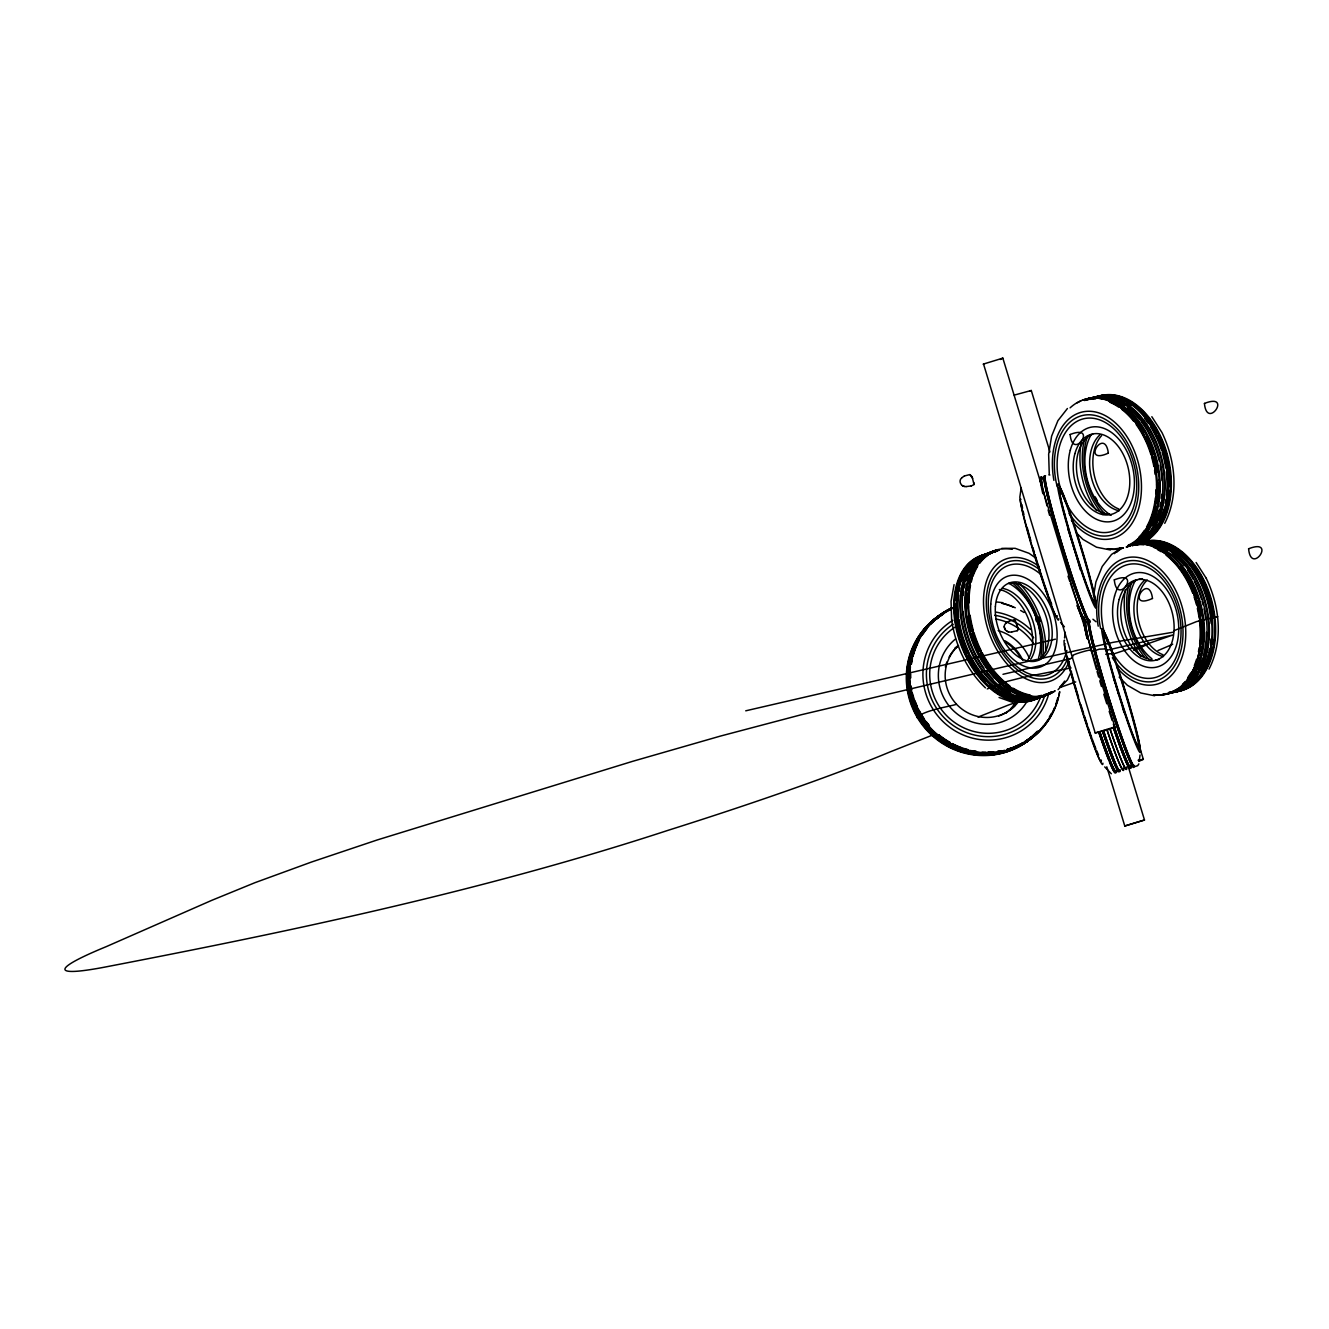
<?xml version="1.0" encoding="UTF-8"?>
<svg xmlns="http://www.w3.org/2000/svg" width="1329" height="1329" viewBox="0 0 1329 1329"><rect width="100%" height="100%" fill="white"/><g stroke="black" fill="none" stroke-linecap="round" stroke-linejoin="round"><path stroke-width="1.5" d="M1084.182 621.125C1085.627 620.228 1082.171 619.131 1083.55 617.321M973.991 484.52L972.28 477.344M1021.17 487.942L1019.841 497.046A65.005 3.555 72.9 0 0 1039.511 570.457A65.005 3.555 72.9 0 0 1058.731 618.749M1064.512 637.97L1065.31 632.322M1139.269 760.637L1140.049 754.988M1093.601 596.057L1095.91 581.969L1102.223 566.453L1111.559 554.426L1121.643 547.947M954.072 584.61L951.066 601.306L951.63 619.912M1106.127 648.884L1099.415 649.15L1091.641 651.592M961.847 477.759C957.694 480.865 961.382 487.427 966.183 486.564M1011.851 631.89C1006.634 633.551 1001.302 627.006 1006.003 623.102M1038.414 619.962L1037.5 619.945M1164.736 523.344C1179.222 494.953 1175.467 460.498 1161.945 432.49L1151.828 416.708M1209.025 669.135C1223.527 640.744 1219.756 606.29 1206.234 578.281M1058.067 689.635L1067.403 679.933L1071.49 671.228M1067.552 660.413L1072.603 657.373M1083.883 619.231L1083.6 617.138M1083.766 618.002L1082.736 618.35M1138.853 763.876L1137.724 765.654L1134.235 766.767A76.783 4.186 72.9 0 1 1106.276 689.219A76.783 4.186 72.9 0 1 1089.714 620.228M1036.437 619.065L1037.999 617.586L1039.527 618.251L1039.145 621.391L1037.019 620.959L1036.437 619.065L1037.999 617.586M1038.547 621.623L1040.109 620.145M983.161 364.146L1002.847 358.132L1114.915 726.963L1110.33 729.056L1095.212 732.977L983.593 364.212M1002.847 358.132L1000.239 359.494M1014.193 395.128L1031.271 390.477L1030.158 391.224M1095.212 732.977L1114.915 726.963M1138.521 743.443L1143.339 759.308L1138.754 761.401M1144.485 819.993L1124.783 826.007L1144.485 819.993L1128.288 766.7M1083.417 616.988L1083.883 618.417M974.107 484.504L971.266 485.932M1017.183 630.727L1018.296 629.514L1016.685 623.75M1082.803 617.719L1083.883 617.47L1083.019 618.4M1083.866 619.015L1083.334 619.314M1083.417 619.763L1083.783 618.733M1083.766 620.311L1085.195 619.978L1083.849 619.58M1085.145 620.327L1083.783 620.859L1085.129 620.045M1083.799 620.975L1083.534 619.995M1084.647 621.258L1084.713 620.311M1084.863 621.939L1084.996 621.806A76.783 4.186 72.9 0 0 1086.972 638.053M1067.42 408.501L1057.917 420.662L1051.604 436.178L1048.647 454.302L1049.245 473.788M961.731 477.776L964.472 475.948M1005.887 623.118L1007.332 622.038M921.279 714.454L920.382 714.703M1083.55 619.115L1082.803 618.55L1083.949 618.284M1132.657 647.672L1113.669 653.934M1174.122 630.627L1196.582 621.573L1211.234 618.118M1007.232 622.055L1009.841 620.776M1111.592 654.599L1113.004 653.503L1105.711 654.267M1216.699 617.221L1217.713 616.639L1210.603 618.367L1211.433 618.168M1090.378 650.662C1094.531 647.771 1067.536 655.994 1073.317 655.878M1083.816 617.47L1082.869 617.869L1083.783 617.337M1148.954 643.917L1133.787 650.28M964.372 475.981L969.854 474.569L972.18 476.845M1083.085 617.37L1083.899 617.752M1037.401 617.835L1039.527 618.251M1037.019 620.959L1039.145 621.391M931.795 735.402L889.417 752.181A356.172 26.713 -16.9 0 1 668.005 830.343C485.151 890.214 296.816 930.101 108.131 966.465A213.703 16.031 -16.9 0 1 106.204 946.663L211.76 900.348L255.018 882.655L311.435 862.056L377.154 839.978L632.67 761.318L720.301 736.116L800.972 714.819L1005.139 666.527L1113.37 642.289L1173.274 632.205M978.028 717.079L1008.861 704.868A325.638 24.42 -16.9 0 0 1015.007 702.825M956.315 704.37C948.507 706.696 929.22 709.42 919.087 715.666L919.984 715.417L916.944 717.577M990.554 687.575L994.291 686.345L993.477 686.644M993.328 686.545L1007.432 681.312L1023.413 677.325L1071.058 667.939M990.703 687.674L991.517 687.375L987.214 688.937M1084.265 620.709L1084.879 620.743M1082.703 618.517L1083.766 618.135M1133.188 648.851L1172.909 634.996L1105.595 650.562M1017.3 630.71L1011.734 631.906M1009.741 620.793L1014.326 619.978M919.718 715.201L920.615 714.952M917.924 716.547L918.821 716.298L917.724 716.696M917.06 717.195L917.957 716.929M1138.073 760.221L1143.339 759.308M745.735 710.816L1055.409 639.183M1002.98 674.301L1069.795 658.852M971.366 485.916L966.067 486.597M1048.797 474.835L1049.877 475.001M1092.936 619.231L1095.976 621.756M1001.75 548.395L1015.14 548.329L1029.078 553.313L1035.789 558.08M1111.343 773.777L1104.715 766.916M996.85 601.987L1002.747 602.685M1110.413 549.99L1096.508 547.199L1082.969 539.408L1076.224 532.68M1154.702 695.781L1140.797 692.99L1127.407 685.299L1119.168 677.125M964.472 486.414L962.362 485.65M1006.933 631.258L1008.528 631.773M999.043 697.476L1012.814 702.393M970.054 474.669L972.629 478.39M1014.21 619.995L1015.422 620.477M1060.575 622.52L1064.446 626.806M985.437 687.857C966.698 669.949 955.385 645.462 951.647 619.978M1015.306 620.51L1018.18 629.531M1196.117 562.499L1206.217 578.215M1038.564 619.148L1038.58 620.577L1037.268 620.062M1005.206 629.796L1004.242 626.623M1031.271 390.477L1049.96 451.943M1106.791 766.8L1124.783 826.007M1038.946 618.483L1039.511 620.377M1037.035 618.832L1037.6 620.726M973.841 482.51L974.024 484.188M1172.71 644.233A325.638 24.42 -16.9 0 1 1157.941 650.562M1075.726 681.927A325.638 24.42 -16.9 0 1 1060.791 687.209M1035.839 618.799A2.774 2.06 68.4 0 1 1038.996 617.669A2.774 2.06 68.4 0 1 1039.428 622.055A2.774 2.06 68.4 0 1 1035.972 620.194M1145.615 542.265A75.836 50.369 76.9 0 1 1149.352 541.684M1156.978 541.783A75.836 50.369 76.9 0 1 1171.746 546.535M1175.085 548.445A75.836 50.369 76.9 0 1 1178.358 550.655M1193.209 565.423A75.836 50.369 76.9 0 1 1213.377 616.889M1213.626 640.345A75.836 50.369 76.9 0 1 1213.095 644.432M1212.397 648.436A75.836 50.369 76.9 0 1 1211.533 652.306M1211.035 654.184A75.836 50.369 76.9 0 1 1204.772 669.567M1202.745 672.856A75.836 50.369 76.9 0 1 1196.897 680.083M1182.411 689.269A75.836 50.369 76.9 0 1 1178.773 690.266M1144.601 542.514A75.836 50.369 76.9 0 1 1148.306 541.734M1153.971 541.335A75.836 50.369 76.9 0 1 1214.191 616.706M1214.789 636.026A75.836 50.369 76.9 0 1 1196.432 681.112M1191.781 684.834A75.836 50.369 76.9 0 1 1186.731 687.691M1140.747 542.813A76.783 51 76.9 0 1 1212.895 605.426A76.783 51 76.9 0 1 1174.088 691.728M1140.78 656.36A64.506 42.844 76.9 0 1 1125.264 589.993M1144.585 657.274A61.549 40.883 76.9 0 1 1128.67 585.69M1139.933 542.996A76.783 51 76.9 0 1 1212.38 607.021A76.783 51 76.9 0 1 1171.347 691.944M1098.203 626.175A65.005 43.176 76.9 0 1 1142.026 558.363A65.005 43.176 76.9 0 1 1183.807 650.795A65.005 43.176 76.9 0 1 1116.892 667.523M1100.611 628.634A61.549 40.883 76.9 0 1 1142.658 562.101A61.549 40.883 76.9 0 1 1179.82 654.25A61.549 40.883 76.9 0 1 1112.356 657.755M1162.991 654.748A41.315 27.444 76.9 0 1 1138.455 620.493A41.315 27.444 76.9 0 1 1147.243 580.075M1129.584 545.405A76.783 51 76.9 0 1 1201.732 608.017A76.783 51 76.9 0 1 1162.925 694.319M1133.421 545.123A75.836 50.369 76.9 0 1 1142.79 543.926M1152.476 545.355A75.836 50.369 76.9 0 1 1169.603 554.259M1181.631 566.254A75.836 50.369 76.9 0 1 1194.422 671.959M1191.316 676.843A75.836 50.369 76.9 0 1 1185.269 683.721M1178.956 688.472A75.836 50.369 76.9 0 1 1168.424 692.675M1149.236 659.666A58.592 38.923 76.9 0 1 1131.81 581.903M1108.369 644.349A58.111 38.591 76.9 0 1 1136.876 564.028A58.111 38.591 76.9 0 1 1178.192 651.775A58.111 38.591 76.9 0 1 1110.728 649.349M1139.75 542.797A76.783 51 76.9 0 1 1210.686 608.865A76.783 51 76.9 0 1 1169.387 692.409M1145.498 542.382A75.836 50.369 76.9 0 1 1149.286 542.016M1151.18 541.983A75.836 50.369 76.9 0 1 1155.017 542.232M1158.905 542.913A75.836 50.369 76.9 0 1 1211.948 623.201M1211.849 638.751A75.836 50.369 76.9 0 1 1211.134 644.897M1210.42 648.901A75.836 50.369 76.9 0 1 1209.556 652.772M1209.074 654.632A75.836 50.369 76.9 0 1 1200.785 673.321M1198.559 676.411A75.836 50.369 76.9 0 1 1196.166 679.235M1193.641 681.76A75.836 50.369 76.9 0 1 1182.212 689.087M1139.186 543.91A75.836 50.369 76.9 0 1 1142.824 542.913M1158.091 543.096A75.836 50.369 76.9 0 1 1161.978 544.192M1163.905 544.873A75.836 50.369 76.9 0 1 1167.277 546.335M1170.633 548.096A75.836 50.369 76.9 0 1 1211.134 623.384M1211.018 638.933A75.836 50.369 76.9 0 1 1210.586 643.053M1209.606 649.084A75.836 50.369 76.9 0 1 1208.742 652.954M1208.244 654.832A75.836 50.369 76.9 0 1 1201.981 670.215M1197.728 676.594A75.836 50.369 76.9 0 1 1192.827 681.96M1137.142 543.644A76.783 51 76.9 0 1 1209.589 607.669A76.783 51 76.9 0 1 1168.556 692.592M1136.295 543.611A76.783 51 76.9 0 1 1206.649 606.871A76.783 51 76.9 0 1 1169.769 693.04M1140.199 543.528A75.836 50.369 76.9 0 1 1143.937 542.946M1147.724 542.78A75.836 50.369 76.9 0 1 1206.333 608.383A75.836 50.369 76.9 0 1 1178.757 689.884M1132.491 545.704A75.836 50.369 76.9 0 1 1136.062 544.508M1139.75 543.711A75.836 50.369 76.9 0 1 1143.538 543.345M1158.988 546.02A75.836 50.369 76.9 0 1 1167.36 550.239M1172.228 553.645A75.836 50.369 76.9 0 1 1184.272 565.656M1187.86 570.473A75.836 50.369 76.9 0 1 1193.292 579.361M1194.273 581.222A75.836 50.369 76.9 0 1 1201.566 599.313M1202.13 601.206A75.836 50.369 76.9 0 1 1203.144 605.027M1204.041 608.915A75.836 50.369 76.9 0 1 1205.652 618.683M1206.45 632.322A75.836 50.369 76.9 0 1 1203.326 655.978M1202.712 658.038A75.836 50.369 76.9 0 1 1198.01 669.617M1197.064 671.361A75.836 50.369 76.9 0 1 1191.631 679.185M1184.837 685.664A75.836 50.369 76.9 0 1 1176.447 690.415M1134.002 544.142A76.783 51 76.9 0 1 1204.938 610.21A76.783 51 76.9 0 1 1163.623 693.738M1145.814 544.375A75.836 50.369 76.9 0 1 1149.718 545.04M1160.582 549.126A75.836 50.369 76.9 0 1 1168.772 554.442M1180.816 566.453A75.836 50.369 76.9 0 1 1190.817 582.036M1191.681 583.73A75.836 50.369 76.9 0 1 1197.529 598.249M1198.11 600.127A75.836 50.369 76.9 0 1 1201.665 615.593M1202.197 619.48A75.836 50.369 76.9 0 1 1202.446 642.937M1201.931 647.024A75.836 50.369 76.9 0 1 1201.233 651.027M1197.894 662.889A75.836 50.369 76.9 0 1 1194.555 670.431M1193.608 672.158A75.836 50.369 76.9 0 1 1188.176 679.983M1178.142 688.671A75.836 50.369 76.9 0 1 1173.009 691.213M1151.911 658.769A50.452 33.507 76.9 0 1 1135.398 580.457M1163.473 656.576A41.315 27.444 76.9 0 1 1135.83 623.866A41.315 27.444 76.9 0 1 1144.02 580.839M1128.753 545.588A76.783 51 76.9 0 1 1200.901 608.217A76.783 51 76.9 0 1 1162.094 694.519M1128.57 545.388A76.783 51 76.9 0 1 1200.037 614.28A76.783 51 76.9 0 1 1154.32 694.751M1116.725 552.116A76.783 51 76.9 0 1 1119.932 549.708M1152.127 659.932A41.315 27.444 76.9 0 1 1148.406 659.184M1146.562 658.569A41.315 27.444 76.9 0 1 1121.144 618.982A41.315 27.444 76.9 0 1 1137.043 579.909M1138.737 579.328A41.315 27.444 76.9 0 1 1142.292 578.68M1159.303 659.317A41.315 27.444 76.9 0 1 1155.748 659.981M1127.756 545.588A76.783 51 76.9 0 1 1199.223 614.463A76.783 51 76.9 0 1 1153.506 694.934M1114.383 553.645A76.783 51 76.9 0 1 1117.473 551.053M1127.058 546.967A75.836 50.369 76.9 0 1 1130.63 545.77M1138.106 544.608A75.836 50.369 76.9 0 0 1134.335 544.973A75.836 50.369 76.9 0 1 1138.189 544.275A76.783 51 76.9 0 0 1162.742 449.235A76.783 51 76.9 0 0 1090.179 399.281M1140 544.574A75.836 50.369 76.9 0 1 1143.837 544.824M1153.555 547.282A75.836 50.369 76.9 0 1 1165.217 553.695M1166.812 554.907A75.836 50.369 76.9 0 1 1191.631 672.607M1190.651 674.285A75.836 50.369 76.9 0 1 1187.378 679.003M1185.003 681.827A75.836 50.369 76.9 0 1 1182.478 684.369M1135.398 544.923A75.836 50.369 76.9 0 1 1139.186 544.757M1157.775 549.774A75.836 50.369 76.9 0 1 1161.114 551.685M1165.982 555.09A75.836 50.369 76.9 0 1 1192.777 593.315M1194.123 597.02A75.836 50.369 76.9 0 1 1196.399 604.562M1197.363 608.416A75.836 50.369 76.9 0 1 1199.157 618.184M1199.406 620.128A75.836 50.369 76.9 0 1 1199.655 643.585M1199.14 647.672A75.836 50.369 76.9 0 1 1198.442 651.675M1196.465 659.5A75.836 50.369 76.9 0 1 1194.339 665.513M1190.817 672.806A75.836 50.369 76.9 0 1 1187.694 677.674M1133.587 764.806A75.836 4.137 72.9 0 1 1108.187 699.087A75.836 4.137 72.9 0 1 1088.916 621.474M1133.953 765.853A75.836 4.137 72.9 0 1 1106.343 689.269A75.836 4.137 72.9 0 1 1089.979 621.141M1133.87 765.703A76.783 4.186 72.9 0 1 1108.153 699.154A76.783 4.186 72.9 0 1 1088.634 620.56M1102.871 763.145A65.005 3.555 72.9 0 1 1081.108 706.795A65.005 3.555 72.9 0 1 1064.579 640.279M1101.326 760.072A61.549 3.356 72.9 0 1 1080.71 706.712A61.549 3.356 72.9 0 1 1065.061 643.718M1126.577 696.296A65.005 3.555 72.9 0 1 1137.242 747.778A65.005 3.555 72.9 0 1 1105.794 649.815A65.005 3.555 72.9 0 1 1114.516 658.735M1121.477 679.867A65.005 3.555 72.9 0 1 1125.962 694.286M1117.274 665.829A61.549 3.356 72.9 0 1 1139.402 749.141A61.549 3.356 72.9 0 1 1108.635 657.639A61.549 3.356 72.9 0 1 1116.692 664.118M1113.303 677.325A48.259 2.641 72.9 0 1 1115.181 683.139M1115.712 684.817A48.259 2.641 72.9 0 1 1118.918 695.133M1122.424 706.962A48.259 2.641 72.9 0 1 1124.002 712.56M1120.314 769.89A76.783 4.186 72.9 0 1 1103.535 730.933M1119.317 770.371A75.836 4.137 72.9 0 1 1103.452 730.518M1131.295 766.501A76.783 4.186 72.9 0 1 1113.353 724.089M1112.174 720.517A76.783 4.186 72.9 0 1 1109.167 711.314M1106.775 703.789A76.783 4.186 72.9 0 1 1103.784 694.17M1101.459 686.528A76.783 4.186 72.9 0 1 1099.764 680.813M1098.651 677.042A76.783 4.186 72.9 0 1 1097.056 671.527M1096.475 669.517A76.783 4.186 72.9 0 1 1086.042 621.357M1130.996 765.604A75.836 4.137 72.9 0 1 1114.433 727.146M1088.301 638.435A75.836 4.137 72.9 0 1 1086.325 622.254M1129.932 765.936A75.836 4.137 72.9 0 1 1113.353 727.478M1087.222 638.767A75.836 4.137 72.9 0 1 1085.378 630.179M1085.029 628.202A75.836 4.137 72.9 0 1 1085.245 622.587M1130.215 766.833A76.783 4.186 72.9 0 1 1113.436 727.877M1123.753 768.827A76.783 4.186 72.9 0 1 1106.974 729.87M1118.237 770.704A75.836 4.137 72.9 0 1 1102.372 730.85M1119.234 770.222A76.783 4.186 72.9 0 1 1102.455 731.266M1115.579 771.352A76.783 4.186 72.9 0 1 1098.801 732.395M1126.477 766.999A75.836 4.137 72.9 0 1 1109.914 728.541M1123.47 767.929A75.836 4.137 72.9 0 1 1106.891 729.471M1115.662 771.501A75.836 4.137 72.9 0 1 1110.712 761.683M1109.898 759.69A75.836 4.137 72.9 0 1 1099.797 731.648M1115.297 770.455A75.836 4.137 72.9 0 1 1109.632 762.015M1108.818 760.022A75.836 4.137 72.9 0 1 1098.718 731.98M1098.585 755.005A58.111 3.173 72.9 0 1 1096.624 750.569M1095.86 748.692A58.111 3.173 72.9 0 1 1092.288 739.206M1091.724 737.645A58.111 3.173 72.9 0 1 1088.119 727.212M1087.487 725.352A58.111 3.173 72.9 0 1 1084.265 715.534M1083.617 713.523A58.111 3.173 72.9 0 1 1080.793 704.503M1078.567 697.26A58.111 3.173 72.9 0 1 1074.912 684.817M1074.347 682.873A58.111 3.173 72.9 0 1 1071.274 671.776M1070.244 667.856A58.111 3.173 72.9 0 1 1068.466 660.812M1116.642 771.019A76.783 4.186 72.9 0 1 1099.88 732.063M1126.759 767.896A76.783 4.186 72.9 0 1 1109.997 728.94M1103.186 396.125A75.836 50.369 76.9 0 1 1106.957 395.76M1110.762 395.809A75.836 50.369 76.9 0 1 1120.48 397.753M1127.457 400.743A75.836 50.369 76.9 0 1 1157.692 433.636M1158.556 435.347A75.836 50.369 76.9 0 1 1164.403 449.866M1164.985 451.727A75.836 50.369 76.9 0 1 1169.836 486.647M1169.67 490.418A75.836 50.369 76.9 0 1 1161.43 522.031M1160.483 523.776A75.836 50.369 76.9 0 1 1157.36 528.643M1153.838 532.979A75.836 50.369 76.9 0 1 1151.329 535.521M1096.458 397.022A76.783 51 76.9 0 1 1165.55 448.587A76.783 51 76.9 0 1 1144.468 541.933M1096.475 510.569A64.506 42.844 76.9 0 1 1081.308 442.291M1102.92 514.589A61.549 40.883 76.9 0 1 1084.381 439.899M1095.644 397.205A76.783 51 76.9 0 1 1164.719 448.787A76.783 51 76.9 0 1 1143.654 542.132M1109.665 395.544A75.836 50.369 76.9 0 1 1113.503 395.793M1117.407 396.474A75.836 50.369 76.9 0 1 1121.294 397.554M1123.221 398.251A75.836 50.369 76.9 0 1 1170.666 486.464M1170.5 490.235A75.836 50.369 76.9 0 1 1161.297 523.576M1160.317 525.254A75.836 50.369 76.9 0 1 1152.143 535.321M1053.897 480.384A65.005 43.176 76.9 0 1 1098.219 412.704A65.005 43.176 76.9 0 1 1139.219 506.216A65.005 43.176 76.9 0 1 1071.39 520.27M1057.236 486.779A61.549 40.883 76.9 0 1 1096.06 415.661A61.549 40.883 76.9 0 1 1136.195 506.199A61.549 40.883 76.9 0 1 1069.097 513.542M1118.702 508.957A41.315 27.444 76.9 0 1 1094.448 476.015A41.315 27.444 76.9 0 1 1101.575 435.663M1122.44 548.163A76.783 51 76.9 0 1 1116.709 548.561M1085.295 399.614A76.783 51 76.9 0 1 1154.818 452.541A76.783 51 76.9 0 1 1131.56 545.388M1090.976 398.883A75.836 50.369 76.9 0 1 1096.608 398.168M1100.412 398.202A75.836 50.369 76.9 0 1 1110.13 400.145M1112.057 400.843A75.836 50.369 76.9 0 1 1123.703 407.255M1125.298 408.452A75.836 50.369 76.9 0 1 1158.722 473.506M1159.287 479.337A75.836 50.369 76.9 0 1 1134.667 542.681M1104.931 513.874A58.592 38.923 76.9 0 1 1087.521 436.111M1060.858 489.703A58.111 38.591 76.9 0 1 1099.963 419.981A58.111 38.591 76.9 0 1 1130.049 515.287A58.111 38.591 76.9 0 1 1061.422 491.497M1097.505 397.371A75.836 50.369 76.9 0 1 1106.874 396.192M1110.712 396.441A75.836 50.369 76.9 0 1 1114.616 397.122M1120.43 398.899A75.836 50.369 76.9 0 1 1132.092 405.312M1145.714 418.519A75.836 50.369 76.9 0 1 1151.878 533.444M1149.352 535.969A75.836 50.369 76.9 0 1 1139.651 542.548M1096.691 397.57A75.836 50.369 76.9 0 1 1100.395 396.773M1121.294 399.78A75.836 50.369 76.9 0 1 1124.65 401.391M1127.989 403.302A75.836 50.369 76.9 0 1 1131.261 405.511M1144.9 418.718A75.836 50.369 76.9 0 1 1148.489 423.536M1150.764 426.991A75.836 50.369 76.9 0 1 1161.612 450.514M1162.194 452.375A75.836 50.369 76.9 0 1 1165.749 467.858M1166.281 471.745A75.836 50.369 76.9 0 1 1166.53 495.202M1166.015 499.289A75.836 50.369 76.9 0 1 1165.317 503.292M1163.955 509.04A75.836 50.369 76.9 0 1 1159.536 520.885M1157.692 524.423A75.836 50.369 76.9 0 1 1155.665 527.713M1148.522 536.168A75.836 50.369 76.9 0 1 1145.465 538.727M1142.226 540.936A75.836 50.369 76.9 0 1 1137.092 543.478M1092.837 397.853A76.783 51 76.9 0 1 1162.792 452.142A76.783 51 76.9 0 1 1137.358 544.392M1090.212 398.467A76.783 51 76.9 0 1 1160.167 452.757A76.783 51 76.9 0 1 1134.733 545.006M1090.494 399.381A75.836 50.369 76.9 0 1 1094.066 398.185M1097.754 397.388A75.836 50.369 76.9 0 1 1160.732 457.093A75.836 50.369 76.9 0 1 1136.195 543.345M1097.339 397.687A75.836 50.369 76.9 0 1 1101.126 397.521M1106.907 398.069A75.836 50.369 76.9 0 1 1110.811 398.949M1116.36 400.909A75.836 50.369 76.9 0 1 1124.716 405.511M1127.939 407.853A75.836 50.369 76.9 0 1 1139.966 419.864M1141.179 421.409A75.836 50.369 76.9 0 1 1159.303 461.18M1160.134 465.084A75.836 50.369 76.9 0 1 1162.028 480.683M1161.795 494.288A75.836 50.369 76.9 0 1 1161.363 498.408M1160.749 502.445A75.836 50.369 76.9 0 1 1159.968 506.382M1159.021 510.186A75.836 50.369 76.9 0 1 1152.758 525.553M1148.505 531.949A75.836 50.369 76.9 0 1 1143.604 537.315M1132.158 544.624A75.836 50.369 76.9 0 1 1128.587 545.82M1123.171 547.781A76.783 51 76.9 0 1 1119.334 547.947M1087.919 398.999A76.783 51 76.9 0 1 1157.858 453.289A76.783 51 76.9 0 1 1132.441 545.538M1092.006 398.717A75.836 50.369 76.9 0 1 1095.794 398.351M1099.581 398.401A75.836 50.369 76.9 0 1 1109.316 400.345M1116.277 403.335A75.836 50.369 76.9 0 1 1122.889 407.455M1124.484 408.651A75.836 50.369 76.9 0 1 1144.535 432.54M1146.528 436.244A75.836 50.369 76.9 0 1 1153.821 454.319M1154.369 456.212A75.836 50.369 76.9 0 1 1157.659 471.745M1158.655 483.44A75.836 50.369 76.9 0 1 1157.31 503.259M1156.512 507.196A75.836 50.369 76.9 0 1 1155.565 510.984M1154.967 513.06A75.836 50.369 76.9 0 1 1150.266 524.639M1149.319 526.367A75.836 50.369 76.9 0 1 1143.887 534.192M1137.092 540.67A75.836 50.369 76.9 0 1 1133.836 542.88M1111.077 515.37A50.452 33.507 76.9 0 1 1091.109 434.666M1119.168 510.785A41.315 27.444 76.9 0 1 1091.541 478.075A41.315 27.444 76.9 0 1 1099.714 435.032M1121.626 548.345A76.783 51 76.9 0 1 1115.878 548.744M1084.464 399.796A76.783 51 76.9 0 1 1154.419 454.086A76.783 51 76.9 0 1 1128.986 546.335M1123.404 547.997A76.783 51 76.9 0 1 1108.054 548.661M1077.304 402.837A76.783 51 76.9 0 1 1080.743 401.009M1082.487 400.262A76.783 51 76.9 0 1 1152.442 454.551A76.783 51 76.9 0 1 1127.009 546.8M1122.573 548.196A76.783 51 76.9 0 1 1107.24 548.86M1070.094 407.853A76.783 51 76.9 0 1 1148.306 445.331A76.783 51 76.9 0 1 1126.195 546.983M1109.649 514.24A41.315 27.444 76.9 0 1 1077.736 478.506A41.315 27.444 76.9 0 1 1092.754 434.118M1084.53 400.527A75.836 50.369 76.9 0 1 1088.169 399.531M1091.923 398.949A75.836 50.369 76.9 0 1 1095.711 398.783M1109.266 401.491A75.836 50.369 76.9 0 1 1155.931 474.154M1156.679 483.906A75.836 50.369 76.9 0 1 1143.09 533.211M1140.697 536.036A75.836 50.369 76.9 0 1 1128.471 545.139M1085.511 400.162A75.836 50.369 76.9 0 1 1089.215 399.364M1110.114 402.371A75.836 50.369 76.9 0 1 1118.47 406.973M1121.693 409.299A75.836 50.369 76.9 0 1 1133.72 421.31M1136.145 424.483A75.836 50.369 76.9 0 1 1151.03 454.967M1151.579 456.86A75.836 50.369 76.9 0 1 1153.888 466.529M1154.569 470.449A75.836 50.369 76.9 0 1 1155.117 474.337M1155.881 489.886A75.836 50.369 76.9 0 1 1155.715 493.657M1155.366 497.794A75.836 50.369 76.9 0 1 1146.528 527.015M1144.485 530.304A75.836 50.369 76.9 0 1 1138.637 537.531M1097.222 500.501A58.111 38.591 76.9 0 1 1095.229 496.88M1088.733 621.789A75.836 4.137 72.9 0 1 1061.123 545.206A75.836 4.137 72.9 0 1 1044.777 477.078M1089.813 621.457A75.836 4.137 72.9 0 1 1065.127 554.359A75.836 4.137 72.9 0 1 1045.142 478.108M1090.096 622.371A76.783 4.186 72.9 0 1 1062.137 544.824A76.783 4.186 72.9 0 1 1045.574 475.832M1089.016 622.703A76.783 4.186 72.9 0 1 1061.057 545.156A76.783 4.186 72.9 0 1 1044.494 476.164M1062.054 504.787A58.111 3.173 72.9 0 1 1067.885 508.642A58.111 3.173 72.9 0 1 1091.641 586.454A58.111 3.173 72.9 0 1 1086.64 585.292M1085.859 583.182A58.111 3.173 72.9 0 1 1077.204 557.499M1076.64 555.721A58.111 3.173 72.9 0 1 1065.326 517.496M1064.845 515.752A58.111 3.173 72.9 0 1 1062.452 506.415M1057.186 615.676A61.549 3.356 72.9 0 1 1036.57 562.317A61.549 3.356 72.9 0 1 1020.938 499.322M1090.594 580.424A65.005 3.555 72.9 0 1 1088.733 592.501A65.005 3.555 72.9 0 1 1059.911 498.342A65.005 3.555 72.9 0 1 1070.377 514.34M1076.789 533.71A65.005 3.555 72.9 0 1 1081.823 549.89M1082.437 551.9A65.005 3.555 72.9 0 1 1090.145 578.713M1067.918 529.175A48.259 2.641 72.9 0 1 1077.736 560.655M1078.284 562.566A48.259 2.641 72.9 0 1 1080.361 569.958M1051.721 604.296A58.111 3.173 72.9 0 1 1048.913 596.92M1048.149 594.811A58.111 3.173 72.9 0 1 1044.594 584.644M1043.979 582.816A58.111 3.173 72.9 0 1 1034.975 554.658M1034.427 552.864A58.111 3.173 72.9 0 1 1032.816 547.448M1030.772 540.421A58.111 3.173 72.9 0 1 1027.134 527.38M1023.895 514.539A58.111 3.173 72.9 0 1 1023.131 511.15M1022.549 508.276A58.111 3.173 72.9 0 1 1021.984 504.688M1085.859 622.852A76.783 4.186 72.9 0 1 1070.377 583.149M1069.795 581.438A76.783 4.186 72.9 0 1 1068.034 576.138M1049.594 515.37A76.783 4.186 72.9 0 1 1048.116 509.887M1047.069 505.984A76.783 4.186 72.9 0 1 1041.919 476.961M1085.577 621.939A75.836 4.137 72.9 0 1 1081.208 612.769M1080.394 610.775A75.836 4.137 72.9 0 1 1078.517 605.941M1042.318 485.45A75.836 4.137 72.9 0 1 1042.185 477.875M1085.079 622.919A75.836 4.137 72.9 0 1 1080.128 613.101M1079.331 611.107A75.836 4.137 72.9 0 1 1077.454 606.273M1041.238 485.783A75.836 4.137 72.9 0 1 1041.105 478.207M1084.78 623.185A76.783 4.186 72.9 0 1 1076.955 605.177M1042.833 493.657A76.783 4.186 72.9 0 1 1041.255 486.464M1040.972 484.969A76.783 4.186 72.9 0 1 1042.169 479.154M1029.477 695.366A75.836 48.093 69.6 0 1 969.007 613.682M968.426 607.419A75.836 48.093 69.6 0 1 977.762 565.174M978.908 563.546A75.836 48.093 69.6 0 1 996.783 550.987M1050.94 692.193A75.836 48.093 69.6 0 1 1045.973 694.353M1030.291 695.05A75.836 48.093 69.6 0 1 1013.279 688.256M1009.907 686.013A75.836 48.093 69.6 0 1 982.098 652.572M981.217 650.845A75.836 48.093 69.6 0 1 973.908 632.438M973.343 630.561A75.836 48.093 69.6 0 1 970.087 615.261M969.074 602.967A75.836 48.093 69.6 0 1 970.502 585.441M971.3 581.836A75.836 48.093 69.6 0 1 972.247 578.397M972.861 576.537A75.836 48.093 69.6 0 1 977.629 566.353M979.722 563.247A75.836 48.093 69.6 0 1 987.829 555.273M989.341 554.259A75.836 48.093 69.6 0 1 999.342 550.256M1051.771 691.877A75.836 48.093 69.6 0 1 1043.315 694.984M1055.259 690.814A76.783 48.708 69.6 0 1 973.31 632.571A76.783 48.708 69.6 0 1 1012.266 549.276M1064.629 681.096A76.783 48.708 69.6 0 1 1059.595 687.193M1054.445 691.113A76.783 48.708 69.6 0 1 975.802 642.356A76.783 48.708 69.6 0 1 998.262 549.658M1066.822 650.496A58.111 36.847 69.6 0 1 1016.868 666.56A58.111 36.847 69.6 0 1 990.055 588.398A58.111 36.847 69.6 0 1 1040.673 574.278M1069.097 661.526A65.005 41.232 69.6 0 1 1012.366 669.367A65.005 41.232 69.6 0 1 985.503 584.66A65.005 41.232 69.6 0 1 1038.913 566.287M1067.851 657.789A61.549 39.039 69.6 0 1 1013.927 666.892A61.549 39.039 69.6 0 1 988.361 585.674A61.549 39.039 69.6 0 1 1040.275 570.174M1019.227 583.232A64.506 40.917 69.6 0 1 1045.641 651.775M1015.506 583.066A61.549 39.039 69.6 0 1 1042.767 656.709M1042.617 695.964A76.783 48.708 69.6 0 1 964.007 642.173A76.783 48.708 69.6 0 1 991.6 552.947M1019.177 699.204A75.836 48.093 69.6 0 1 970.104 654.981M969.24 653.22A75.836 48.093 69.6 0 1 958.973 619.397M958.724 617.52A75.836 48.093 69.6 0 1 958.508 595.226M959.04 591.438A75.836 48.093 69.6 0 1 959.754 587.767M961.747 580.673A75.836 48.093 69.6 0 1 966.515 570.49M967.462 569.011A75.836 48.093 69.6 0 1 976.715 559.409M978.227 558.413A75.836 48.093 69.6 0 1 983.061 555.954M1052.485 691.844A76.783 48.708 69.6 0 1 973.841 643.086A76.783 48.708 69.6 0 1 996.301 550.389M1040.541 696.014A75.836 48.093 69.6 0 1 1015.821 692.21M1012.183 690.299A75.836 48.093 69.6 0 1 1005.455 685.814M1000.571 681.76A75.836 48.093 69.6 0 1 979.323 653.619M978.426 651.874A75.836 48.093 69.6 0 1 971.134 633.484M970.569 631.591A75.836 48.093 69.6 0 1 967.296 616.307M966.465 608.15A75.836 48.093 69.6 0 1 966.482 595.99M967.097 590.209A75.836 48.093 69.6 0 1 967.711 586.471M968.509 582.866A75.836 48.093 69.6 0 1 970.751 575.739M972.247 572.234A75.836 48.093 69.6 0 1 978.161 562.732M985.038 556.303A75.836 48.093 69.6 0 1 996.567 551.302M1039.727 696.313A75.836 48.093 69.6 0 1 1015.007 692.525M1011.369 690.598A75.836 48.093 69.6 0 1 966.482 616.606M966 612.636A75.836 48.093 69.6 0 1 978.626 561.569M985.736 555.605A75.836 48.093 69.6 0 1 995.753 551.601M1051.671 692.16A76.783 48.708 69.6 0 1 971.997 640.711A76.783 48.708 69.6 0 1 999.109 550.156M1049.046 693.123A76.783 48.708 69.6 0 1 969.389 641.691A76.783 48.708 69.6 0 1 996.501 551.136M1037.102 697.293A75.836 48.093 69.6 0 1 1024.078 697.376M1022.167 696.977A75.836 48.093 69.6 0 1 1016.303 695.183M1010.455 692.509A75.836 48.093 69.6 0 1 998.727 684.452M992.929 678.986A75.836 48.093 69.6 0 1 986.284 671.261M983.942 668.105A75.836 48.093 69.6 0 1 963.193 611.523M963.209 595.326A75.836 48.093 69.6 0 1 963.658 591.488M964.289 587.75A75.836 48.093 69.6 0 1 965.087 584.145M966.033 580.707A75.836 48.093 69.6 0 1 968.044 575.241M969.638 571.835A75.836 48.093 69.6 0 1 989.673 553.512M1038.298 697.21A75.836 48.093 69.6 0 1 967.18 640.977A75.836 48.093 69.6 0 1 987.381 554.359M1045.242 695.001A76.783 48.708 69.6 0 1 967.612 643.884A76.783 48.708 69.6 0 1 990.57 552.515M1018.363 699.503A75.836 48.093 69.6 0 1 962.827 639.581A75.836 48.093 69.6 0 1 972.994 562.001M977.413 558.712A75.836 48.093 69.6 0 1 985.669 555.123M1008.561 583.497A41.315 26.198 69.6 0 1 1044.594 612.47A41.315 26.198 69.6 0 1 1038.796 659.599M1041.803 696.28A76.783 48.708 69.6 0 1 964.173 645.163A76.783 48.708 69.6 0 1 987.148 553.794M1041.371 695.997A76.783 48.708 69.6 0 1 961.714 644.548A76.783 48.708 69.6 0 1 988.826 553.994M1039.029 697.31A76.783 48.708 69.6 0 1 960.402 643.518A76.783 48.708 69.6 0 1 987.995 554.293M1012.283 582.783A58.592 37.162 69.6 0 1 1040.474 659.034M1009.027 583.414A50.452 31.996 69.6 0 1 1038.564 657.789M999.325 589.544A41.315 26.198 69.6 0 1 1028.247 618.55A41.315 26.198 69.6 0 1 1027.483 660.463M1002.531 588.348A41.315 26.198 69.6 0 1 1031.47 617.354A41.315 26.198 69.6 0 1 1030.706 659.267M1016.403 700.233A75.836 48.093 69.6 0 1 1006.651 697.243M1002.764 695.366A75.836 48.093 69.6 0 1 996.002 691.18M992.68 688.671A75.836 48.093 69.6 0 1 989.457 685.914M985.254 681.843A75.836 48.093 69.6 0 1 967.313 656.011M966.465 654.25A75.836 48.093 69.6 0 1 960.601 639.498M960.02 637.621A75.836 48.093 69.6 0 1 955.186 604.08M955.368 600.127A75.836 48.093 69.6 0 1 962.827 573.081M973.924 560.439A75.836 48.093 69.6 0 1 985.453 555.439M1015.589 700.533A75.836 48.093 69.6 0 1 954.372 604.379M954.554 600.426A75.836 48.093 69.6 0 1 963.874 570.34M1023.114 742.662A75.836 74.042 53.3 0 1 1016.17 746.15M1010.721 748.277A75.836 74.042 53.3 0 1 1007.033 749.456M1001.385 750.835A75.836 74.042 53.3 0 1 997.531 751.5M993.643 751.965A75.836 74.042 53.3 0 1 987.812 752.28M976.101 751.516A75.836 74.042 53.3 0 1 970.303 750.453M968.409 749.988A75.836 74.042 53.3 0 1 964.638 748.925M960.9 747.662A75.836 74.042 53.3 0 1 951.846 743.659M950.135 742.728A75.836 74.042 53.3 0 1 938.673 734.937M928.805 725.235A75.836 74.042 53.3 0 1 912.624 693.771M911.777 689.901A75.836 74.042 53.3 0 1 911.113 685.98M910.415 678.139A75.836 74.042 53.3 0 1 910.431 672.258M911.162 664.4A75.836 74.042 53.3 0 1 912.242 658.636M912.707 656.759A75.836 74.042 53.3 0 1 917.309 643.867M921.977 635.378A75.836 74.042 53.3 0 1 926.512 629.032M935.932 619.314A75.836 74.042 53.3 0 1 945.351 612.503M1031.154 737.313A75.836 74.042 53.3 0 1 1024.759 741.682M1023.297 742.512A75.836 74.042 53.3 0 1 1007.232 749.307M1001.584 750.686A75.836 74.042 53.3 0 1 997.73 751.35M991.899 751.981A75.836 74.042 53.3 0 1 988.012 752.131M986.068 752.131A75.836 74.042 53.3 0 1 982.164 751.981M976.3 751.367A75.836 74.042 53.3 0 1 972.413 750.702M968.608 749.838A75.836 74.042 53.3 0 1 952.046 743.509M950.318 742.579A75.836 74.042 53.3 0 1 938.872 734.787M928.988 725.086A75.836 74.042 53.3 0 1 926.479 721.979M924.153 718.756A75.836 74.042 53.3 0 1 919.087 710.284M917.359 706.679A75.836 74.042 53.3 0 1 915.116 701.164M910.614 677.989A75.836 74.042 53.3 0 1 910.581 674.069M911.362 664.251A75.836 74.042 53.3 0 1 912.442 658.503M912.907 656.609A75.836 74.042 53.3 0 1 919.236 640.262M923.24 633.601A75.836 74.042 53.3 0 1 926.712 628.899M936.131 619.181A75.836 74.042 53.3 0 1 939.154 616.722A75.836 74.042 53.3 0 0 936.131 619.032M945.534 612.353A75.836 74.042 53.3 0 1 950.617 609.529M1051.272 713.623A75.836 74.042 53.3 0 1 1049.362 716.995M1037.251 732.113A75.836 74.042 53.3 0 1 1034.377 734.704M1031.337 737.163A75.836 74.042 53.3 0 1 1024.958 741.532M1059.745 691.761A76.783 74.972 53.3 0 1 939.852 736.781A76.783 74.972 53.3 0 1 951.946 607.818M1002.116 603.133A76.783 74.972 53.3 0 1 1015.273 607.768M1020.622 610.476A76.783 74.972 53.3 0 1 1024.044 612.503M1058.316 697.675A76.783 74.972 53.3 0 1 937.344 735.037A76.783 74.972 53.3 0 1 951.747 607.968M1001.916 603.266A76.783 74.972 53.3 0 1 1013.246 607.104M1059.545 691.894A76.783 74.972 53.3 0 1 1058.781 695.765M1041.188 695.233A58.111 56.732 53.3 0 1 952.278 720.733A58.111 56.732 53.3 0 1 954.936 627.188M996.019 619.048A58.111 56.732 53.3 0 1 1033.297 643.037M1048.88 693.306A65.005 63.46 53.3 0 1 949.105 726.813A65.005 63.46 53.3 0 1 952.876 620.327M995.72 612.071A65.005 63.46 53.3 0 1 1030.49 629.481M1045.109 694.419A61.549 60.087 53.3 0 1 951.115 723.956A61.549 60.087 53.3 0 1 953.126 624.248M994.673 615.277A61.549 60.087 53.3 0 1 1033.713 637.804M1026.868 701.612A48.259 47.113 53.3 0 1 955.086 712.211A48.259 47.113 53.3 0 1 955.568 638.933M998.179 630.561A48.259 47.113 53.3 0 1 1029.427 658.387M1018.994 700.998A41.315 40.335 53.3 0 1 958.807 706.496A41.315 40.335 53.3 0 1 958.541 645.512M1004.857 640.761A41.315 40.335 53.3 0 1 1022.815 660.314M1006.684 712.261A41.315 40.335 53.3 0 1 998.71 715.982M945.401 667.042A41.315 40.335 53.3 0 1 946.929 661.942M949.105 657.107A41.315 40.335 53.3 0 1 954.072 649.831M955.252 648.519A41.315 40.335 53.3 0 1 957.777 646.077M1005.621 642.223A41.315 40.335 53.3 0 1 1019.509 656.111M1014.874 705.649A41.315 40.335 53.3 0 1 1009.608 710.317M1037.999 732.013A76.783 74.972 53.3 0 1 921.296 722.112A76.783 74.972 53.3 0 1 951.082 608.998M1022.3 743.526A75.836 74.042 53.3 0 1 1004.574 751.284M979.506 753.975A75.836 74.042 53.3 0 1 975.586 753.609M960.286 750.171A75.836 74.042 53.3 0 1 942.61 741.499M937.759 738.01A75.836 74.042 53.3 0 1 933.207 734.189M923.821 723.973A75.836 74.042 53.3 0 1 920.382 719.105M915.531 710.483A75.836 74.042 53.3 0 1 912.458 703.141M907.956 679.983A75.836 74.042 53.3 0 1 907.906 676.062M908.704 666.244A75.836 74.042 53.3 0 1 909.368 662.374M910.232 658.603A75.836 74.042 53.3 0 1 914.834 645.711M916.561 642.239A75.836 74.042 53.3 0 1 918.472 638.867M920.582 635.594A75.836 74.042 53.3 0 1 926.562 627.919M930.582 623.766A75.836 74.042 53.3 0 1 938.058 617.536M1037.318 731.349A75.836 74.042 53.3 0 1 1031.703 736.698M1051.239 714.736A76.783 74.972 53.3 0 1 930.101 729.322A76.783 74.972 53.3 0 1 951.082 608.466M1057.651 698.174A76.783 74.972 53.3 0 1 1055.94 703.872M1054.561 707.593A76.783 74.972 53.3 0 1 1052.136 712.992M1017.466 745.702A75.836 74.042 53.3 0 1 1006.568 749.805M1004.707 750.304A75.836 74.042 53.3 0 1 1000.92 751.184M995.122 752.114A75.836 74.042 53.3 0 1 991.235 752.48M981.5 752.48A75.836 74.042 53.3 0 1 977.579 752.131M971.748 751.201A75.836 74.042 53.3 0 1 967.927 750.337M966.05 749.838A75.836 74.042 53.3 0 1 942.959 738.891M939.753 736.532A75.836 74.042 53.3 0 1 922.376 717.61M920.316 714.254A75.836 74.042 53.3 0 1 915.149 703.506M913.206 697.908A75.836 74.042 53.3 0 1 911.295 690.249M909.966 672.607A75.836 74.042 53.3 0 1 910.431 666.709M911.777 658.985A75.836 74.042 53.3 0 1 917.691 642.472M918.572 640.744A75.836 74.042 53.3 0 1 922.575 634.099M926.047 629.381A75.836 74.042 53.3 0 1 941.63 614.945M1037.982 731.249A75.836 74.042 53.3 0 1 1035.175 733.924M1030.673 737.661A75.836 74.042 53.3 0 1 1027.533 739.937M1039.178 731.133A76.783 74.972 53.3 0 1 922.476 721.232A76.783 74.972 53.3 0 1 952.262 608.117M1047.634 720.285A76.783 74.972 53.3 0 1 1043.032 726.714M1014.874 747.114A75.836 74.042 53.3 0 1 1007.598 749.855M998.179 752.148A75.836 74.042 53.3 0 1 994.291 752.729M986.517 753.244A75.836 74.042 53.3 0 1 982.629 753.194M976.765 752.746A75.836 74.042 53.3 0 1 972.861 752.181M967.113 750.951A75.836 74.042 53.3 0 1 952.312 745.519M943.773 740.618A75.836 74.042 53.3 0 1 935.849 734.621M922.658 719.869A75.836 74.042 53.3 0 1 912.973 700.4M910.481 690.864A75.836 74.042 53.3 0 1 909.817 686.943M909.368 683.006A75.836 74.042 53.3 0 1 909.136 673.222M910.182 663.42A75.836 74.042 53.3 0 1 910.963 659.599M913.754 650.246A75.836 74.042 53.3 0 1 917.741 641.359M921.745 634.714A75.836 74.042 53.3 0 1 924.02 631.541M930.366 624.248A75.836 74.042 53.3 0 1 933.174 621.573M1037.152 731.864A75.836 74.042 53.3 0 1 1034.344 734.538M1031.387 737.063A75.836 74.042 53.3 0 1 1026.702 740.552M1021.27 744.041A75.836 74.042 53.3 0 1 1010.704 748.991M999.541 752.197A75.836 74.042 53.3 0 1 995.687 752.878M991.799 753.344A75.836 74.042 53.3 0 1 982.081 753.609M976.217 753.144A75.836 74.042 53.3 0 1 968.459 751.815M966.565 751.367A75.836 74.042 53.3 0 1 908.571 679.518M908.538 677.557A75.836 74.042 53.3 0 1 908.853 669.683M909.634 663.836A75.836 74.042 53.3 0 1 916.312 643.485M918.123 640.08A75.836 74.042 53.3 0 1 923.472 631.956M925.914 628.916A75.836 74.042 53.3 0 1 928.489 626.042M935.583 619.447A75.836 74.042 53.3 0 1 943.507 613.865M1022.915 743.061A75.836 74.042 53.3 0 0 1030.839 737.479A75.836 74.042 53.3 0 1 1023.064 743.144M1043.697 725.568A76.783 74.972 53.3 0 1 924.967 725.651A76.783 74.972 53.3 0 1 949.903 609.346M1018.745 745.586A75.836 74.042 53.3 0 1 1006.219 750.885M994.873 753.493A75.836 74.042 53.3 0 1 990.985 753.958M979.307 754.124A75.836 74.042 53.3 0 1 973.426 753.51M960.103 750.304A75.836 74.042 53.3 0 1 947.461 744.722M939.154 739.373A75.836 74.042 53.3 0 1 933.008 734.322M931.563 732.993A75.836 74.042 53.3 0 1 927.443 728.724M923.622 724.106A75.836 74.042 53.3 0 1 911.611 701.43M911.013 699.552A75.836 74.042 53.3 0 1 909.966 695.748M909.102 691.877A75.836 74.042 53.3 0 1 908.455 687.973M907.757 680.132A75.836 74.042 53.3 0 1 907.773 674.235M908.504 666.377A75.836 74.042 53.3 0 1 909.169 662.523M910.033 658.735A75.836 74.042 53.3 0 1 913.089 649.432M919.303 637.372A75.836 74.042 53.3 0 1 926.363 628.069M930.383 623.916A75.836 74.042 53.3 0 1 939.437 616.573M1037.118 731.498A75.836 74.042 53.3 0 1 1030.008 738.093M1037.799 732.163A76.783 74.972 53.3 0 1 920.532 721.431A76.783 74.972 53.3 0 1 952.71 608.366M1037.334 732.512A76.783 74.972 53.3 0 1 922.426 725.053A76.783 74.972 53.3 0 1 945.102 612.088M954.621 648.436A41.315 40.335 53.3 0 1 957.378 646.21M1016.087 702.443A41.315 40.335 53.3 0 1 1009.209 710.434M1019.775 745.137A75.836 74.042 53.3 0 1 1005.555 751.383M998.062 753.31A75.836 74.042 53.3 0 1 994.208 753.992M988.361 754.606A75.836 74.042 53.3 0 1 984.49 754.772M972.762 754.008A75.836 74.042 53.3 0 1 968.891 753.344M961.316 751.417A75.836 74.042 53.3 0 1 946.796 745.22M943.407 743.21A75.836 74.042 53.3 0 1 932.343 734.821M929.503 732.096A75.836 74.042 53.3 0 1 920.615 721.381M918.472 718.075A75.836 74.042 53.3 0 1 910.348 700.051M909.302 696.246A75.836 74.042 53.3 0 1 908.438 692.376M907.209 672.773A75.836 74.042 53.3 0 1 907.574 668.836M908.92 661.128A75.836 74.042 53.3 0 1 914.817 644.598M915.714 642.887A75.836 74.042 53.3 0 1 920.831 634.631M923.19 631.524A75.836 74.042 53.3 0 1 931.131 623.085M935.633 619.347A75.836 74.042 53.3 0 1 942.012 614.978M1015.306 703.024A41.315 40.335 53.3 0 1 1010.954 708.556M1009.724 709.802A41.315 40.335 53.3 0 1 1005.688 713.241M1070.144 434.5C1072.669 461.944 1098.784 423.237 1070.144 434.5M1108.336 453.123C1080.311 465.781 1104.698 425.579 1108.336 453.123M1114.3 579.843C1116.825 607.287 1142.94 568.579 1114.3 579.843M1152.492 598.465C1124.467 611.124 1148.854 570.922 1152.492 598.465M1204.439 403.435C1206.965 430.878 1233.096 392.171 1204.439 403.435M1248.595 548.777C1251.121 576.221 1277.252 537.514 1248.595 548.777M1114.566 595.99A48.259 32.046 76.9 0 0 1151.412 667.673A48.259 32.046 76.9 0 0 1170.982 596.671A48.259 32.046 76.9 0 0 1114.566 595.99M1119.184 599.429A41.315 27.444 76.9 0 0 1150.715 660.795A41.315 27.444 76.9 0 0 1167.477 600.01A41.315 27.444 76.9 0 0 1119.184 599.429M1108.984 660.148A58.111 3.173 72.9 0 0 1137.989 746.101A58.111 3.173 72.9 0 0 1116.46 665.746A58.111 3.173 72.9 0 0 1108.984 660.148M1070.277 450.182A48.259 32.046 76.9 0 0 1107.107 521.882A48.259 32.046 76.9 0 0 1126.676 450.88A48.259 32.046 76.9 0 0 1070.277 450.182M1074.895 453.638A41.315 27.444 76.9 0 0 1106.426 514.987A41.315 27.444 76.9 0 0 1123.171 454.219A41.315 27.444 76.9 0 0 1074.895 453.638M1064.645 513.775A61.549 3.356 72.9 0 0 1095.362 604.845A61.549 3.356 72.9 0 0 1072.553 519.722A61.549 3.356 72.9 0 0 1064.645 513.775M990.769 604.064A48.259 30.6 69.6 0 0 1037.883 667.706A48.259 30.6 69.6 0 0 1043.032 593.232A48.259 30.6 69.6 0 0 990.769 604.064M995.388 606.639A41.315 26.198 69.6 0 0 1035.74 661.128A41.315 26.198 69.6 0 0 1040.142 597.369A41.315 26.198 69.6 0 0 995.388 606.639"/></g></svg>
